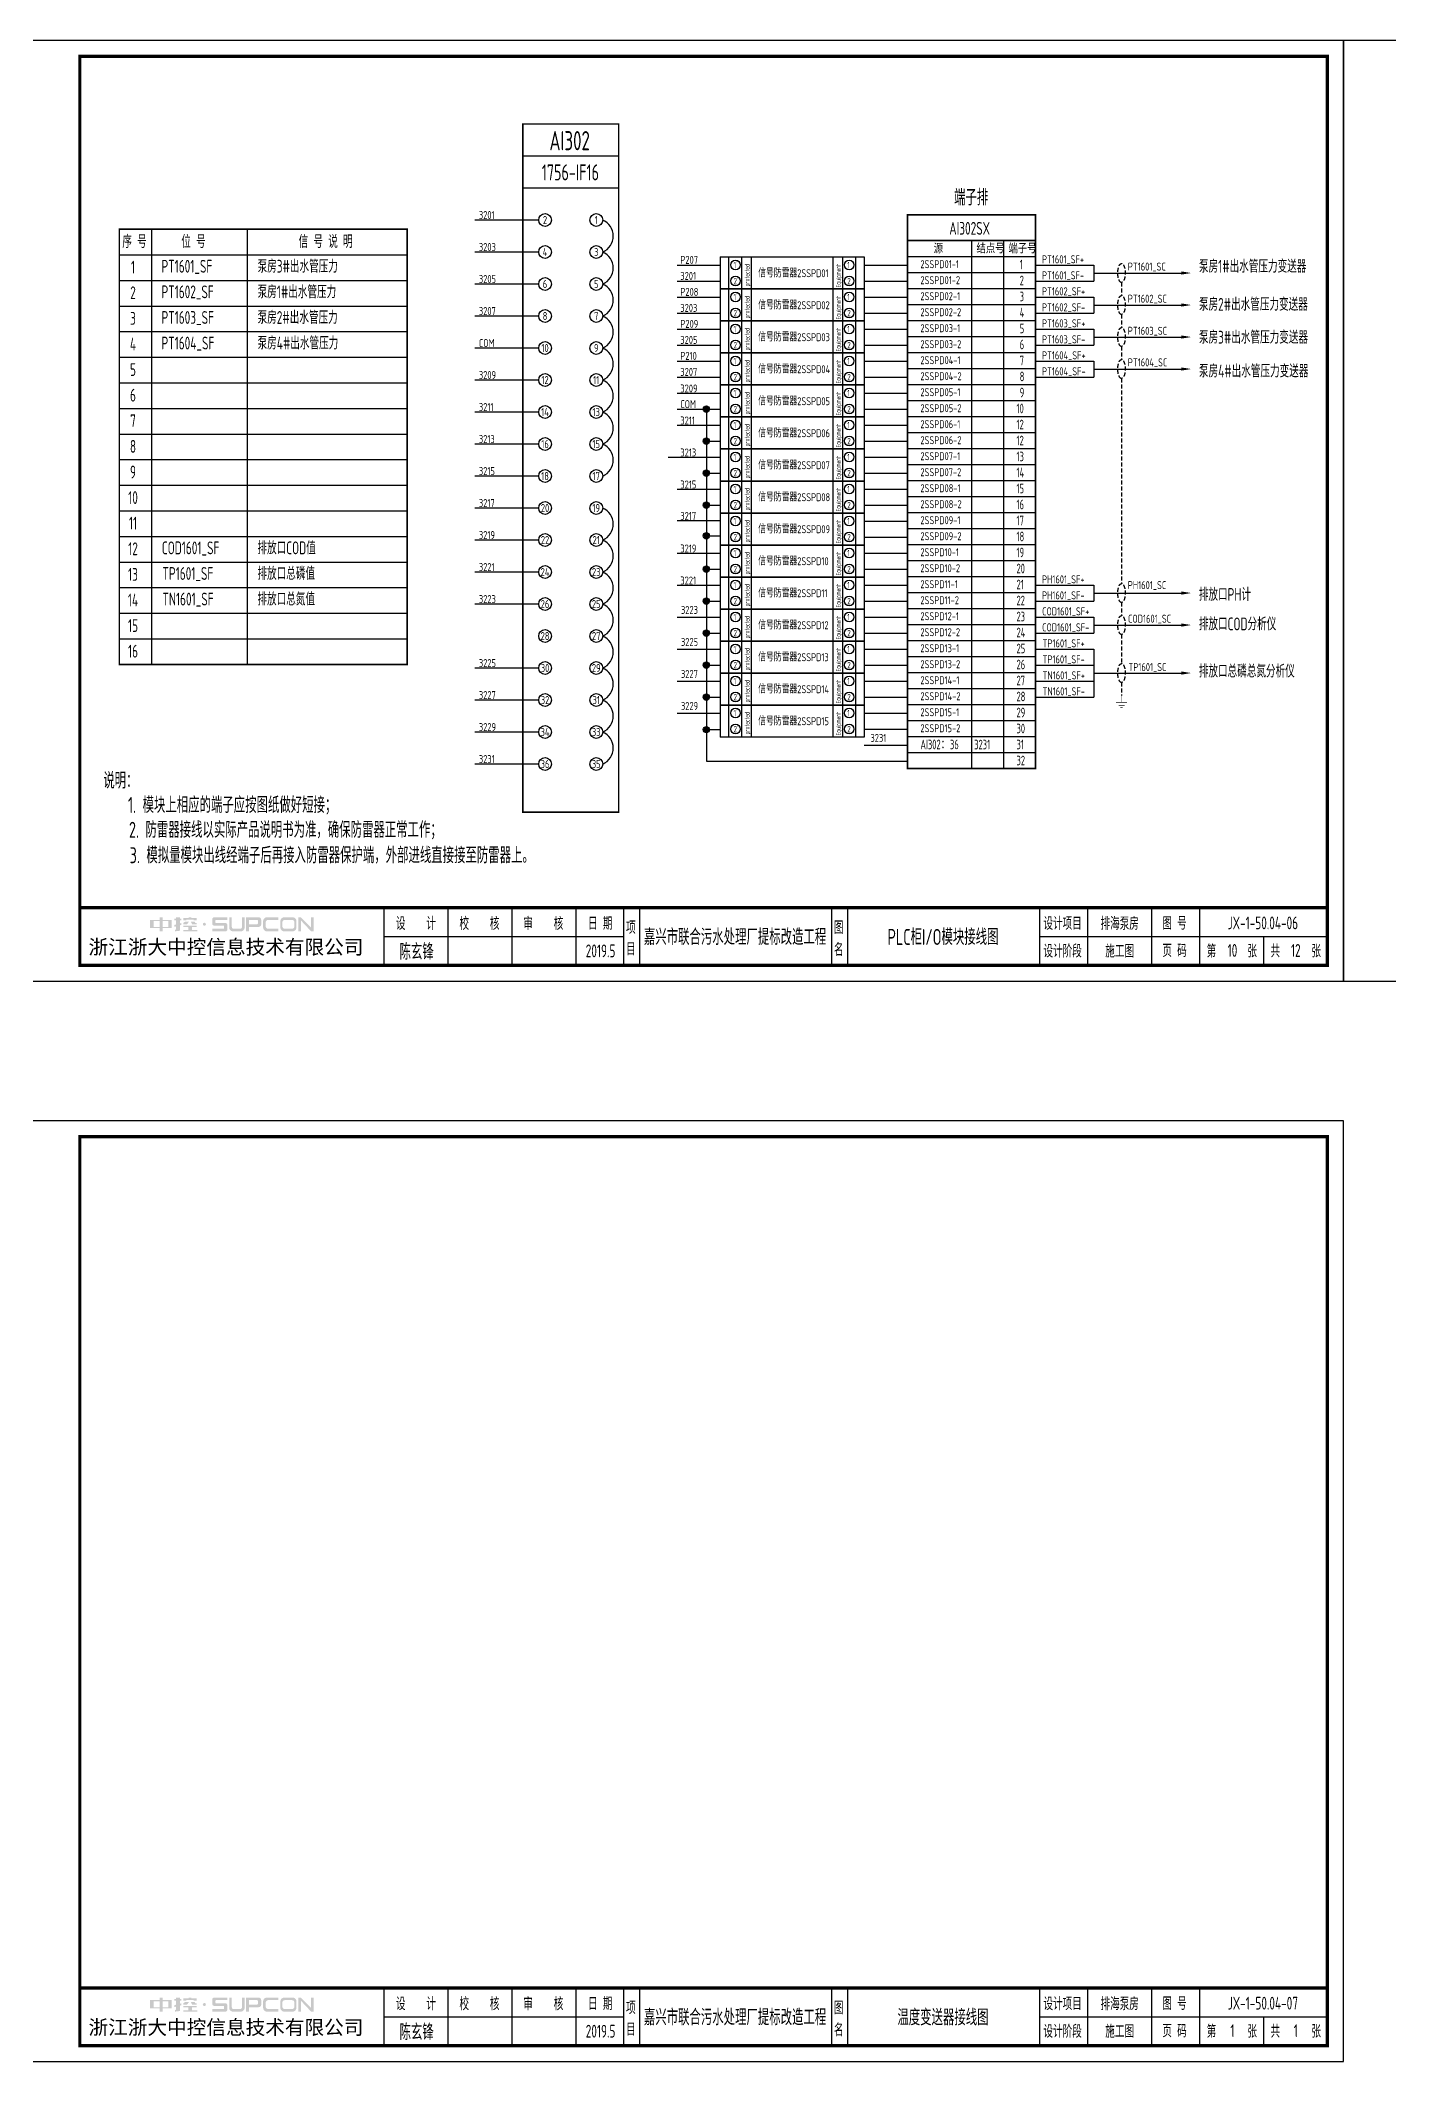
# Model space of a CAD drawing. Header units: millimetres. Extents: x 30557 to 235556, y -116603 to -73383.
# Drawn here: x 175510 to 179725, y -89821 to -83505 of the extents above; entities that cross this region are included whole.
import ezdxf
from ezdxf.enums import TextEntityAlignment as Align

# ---------------------------------------------------------------- set-up
doc = ezdxf.new("R2010")
doc.units = ezdxf.units.MM
doc.linetypes.add('DASHED2', pattern=[0.375, 0.25, -0.125])
doc.layers.add('1', color=3, linetype='Continuous')
doc.layers.add('符号层', color=3, linetype='Continuous')
doc.layers.add('_Drawing', color=7, linetype='Continuous', lineweight=25)
doc.styles.add('supcon', font='sceie.shx', dxfattribs={"width": 0.75, "height": 40, "bigfont": 'sceic.shx'})
doc.styles.add('Title', font='', dxfattribs={"height": 45})
doc.styles.get('Title').set_extended_font_data('SimHei')

# ---------------------------------------------------------------- blocks, each defined once
blk = doc.blocks.new('中控·SUPCON')
at = {"linetype": 'Continuous'}
h = blk.add_hatch(color=2, dxfattribs=at)
h.dxf.hatch_style = 1
h.paths.add_polyline_path([(34, 33), (20, 33), (20, 37), (15, 37), (15, 36), (15, 33), (0, 33), (0, 20), (13, 20), (15, 20), (15, 15), (20, 15), (20, 20), (22, 20), (34, 20)])
h.paths.add_polyline_path([(20, 30), (20, 31), (29, 31), (29, 22), (20, 22)], flags=16)
h.paths.add_polyline_path([(15, 30), (15, 22), (6, 22), (6, 31), (15, 31)], flags=16)
h.paths.add_polyline_path([(47, 32), (49, 32), (49, 35), (47, 35), (47, 37), (41, 37), (41, 35), (38, 35), (38, 32), (41, 32), (41, 25.8), (38, 25), (38, 22), (41, 22.8), (41, 18.3), (39, 17), (39, 15), (47, 16), (47, 24.5), (49, 25), (49, 28), (47, 27.5)])
h.paths.add_polyline_path([(61, 30), (55, 30), (52, 28), (52, 26), (58, 26)])
h.paths.add_polyline_path([(73, 28), (71, 28), (70, 30), (64, 30), (66, 26), (73, 26)])
h.paths.add_polyline_path([(73, 36), (64.6, 36), (64.6, 37), (60.4, 37), (60.4, 36), (52, 36), (52, 32), (56.8, 32), (56.8, 33.1), (68.2, 33.1), (68.2, 32), (73, 32)])
h.paths.add_polyline_path([(66, 22), (73, 22), (73, 24), (52, 24), (52, 22), (60, 22), (60, 17), (52, 17), (52, 15), (74, 15), (74, 17), (66, 17)])
h.paths.add_polyline_path([(82.7, 26.1, 1), (87.6, 26.1, 1)])
h.paths.add_polyline_path([(118, 28), (103.5, 28, -0.414214), (102.5, 29), (102.5, 32, -0.414214), (103.5, 33), (121, 33), (121, 37), (100.5, 37, 0.414214), (97.5, 34), (97.5, 27, 0.414214), (100.5, 24), (115, 24, -0.414214), (116, 23), (116, 20, -0.414214), (115, 19), (97.5, 19), (97.5, 15), (118, 15, 0.414214), (121, 18), (121, 25, 0.414214)])
h.paths.add_polyline_path([(128, 37), (124, 37), (124, 36), (124, 21, 0.414214), (130, 15), (142, 15, 0.414214), (148, 21), (148, 37), (144, 37), (144, 22, -0.414214), (141, 19), (131, 19, -0.414214), (128, 22)])
h.paths.add_polyline_path([(174, 26), (174, 33, 0.414214), (170, 37), (150, 37), (150, 36), (150, 15), (155, 15), (155, 22), (170, 22, 0.414214)])
h.paths.add_polyline_path([(167, 26), (155, 26), (155, 33), (167, 33, -0.414214), (169, 31), (169, 28, -0.414214)], flags=16)
h.paths.add_polyline_path([(201, 19), (185, 19, -0.414214), (181, 23), (181, 29, -0.414214), (185, 33), (201, 33), (201, 37), (183, 37, 0.414214), (177, 31), (177, 21, 0.414214), (183, 15), (201, 15)])
h.paths.add_polyline_path([(229, 21), (229, 31, 0.414214), (223, 37), (210, 37, 0.414214), (204, 31), (204, 21, 0.414214), (210, 15), (223, 15, 0.414214)])
h.paths.add_polyline_path([(207, 23), (207, 29, -0.414214), (211, 33), (222, 33, -0.414214), (226, 29), (226, 23, -0.414214), (222, 19), (211, 19, -0.414214)], flags=16)
h.paths.add_polyline_path([(236, 32.1), (252, 15), (256, 15), (256, 37), (252, 37), (252, 21), (236, 37), (232, 37), (232, 36), (232, 15), (236, 15)])
h = blk.add_hatch(color=2, dxfattribs=at)
h.dxf.hatch_style = 1
h.paths.add_polyline_path([(34, 33), (20, 33), (20, 37), (15, 37), (15, 36), (15, 33), (0, 33), (0, 20), (13, 20), (15, 20), (15, 15), (20, 15), (20, 20), (22, 20), (34, 20)])
h.paths.add_polyline_path([(20, 30), (20, 31), (29, 31), (29, 22), (20, 22)], flags=16)
h.paths.add_polyline_path([(15, 30), (15, 22), (6, 22), (6, 31), (15, 31)], flags=16)
h.paths.add_polyline_path([(47, 32), (49, 32), (49, 35), (47, 35), (47, 37), (41, 37), (41, 35), (38, 35), (38, 32), (41, 32), (41, 25.8), (38, 25), (38, 22), (41, 22.8), (41, 18.3), (39, 17), (39, 15), (47, 16), (47, 24.5), (49, 25), (49, 28), (47, 27.5)])
h.paths.add_polyline_path([(61, 30), (55, 30), (52, 28), (52, 26), (58, 26)])
h.paths.add_polyline_path([(73, 28), (71, 28), (70, 30), (64, 30), (66, 26), (73, 26)])
h.paths.add_polyline_path([(73, 36), (64.6, 36), (64.6, 37), (60.4, 37), (60.4, 36), (52, 36), (52, 32), (56.8, 32), (56.8, 33.1), (68.2, 33.1), (68.2, 32), (73, 32)])
h.paths.add_polyline_path([(66, 22), (73, 22), (73, 24), (52, 24), (52, 22), (60, 22), (60, 17), (52, 17), (52, 15), (74, 15), (74, 17), (66, 17)])
h.paths.add_polyline_path([(82.7, 26.1, 1), (87.6, 26.1, 1)])
h.paths.add_polyline_path([(118, 28), (103.5, 28, -0.414214), (102.5, 29), (102.5, 32, -0.414214), (103.5, 33), (121, 33), (121, 37), (100.5, 37, 0.414214), (97.5, 34), (97.5, 27, 0.414214), (100.5, 24), (115, 24, -0.414214), (116, 23), (116, 20, -0.414214), (115, 19), (97.5, 19), (97.5, 15), (118, 15, 0.414214), (121, 18), (121, 25, 0.414214)])
h.paths.add_polyline_path([(128, 37), (124, 37), (124, 36), (124, 21, 0.414214), (130, 15), (142, 15, 0.414214), (148, 21), (148, 37), (144, 37), (144, 22, -0.414214), (141, 19), (131, 19, -0.414214), (128, 22)])
h.paths.add_polyline_path([(174, 26), (174, 33, 0.414214), (170, 37), (150, 37), (150, 36), (150, 15), (155, 15), (155, 22), (170, 22, 0.414214)])
h.paths.add_polyline_path([(167, 26), (155, 26), (155, 33), (167, 33, -0.414214), (169, 31), (169, 28, -0.414214)], flags=16)
h.paths.add_polyline_path([(201, 19), (185, 19, -0.414214), (181, 23), (181, 29, -0.414214), (185, 33), (201, 33), (201, 37), (183, 37, 0.414214), (177, 31), (177, 21, 0.414214), (183, 15), (201, 15)])
h.paths.add_polyline_path([(229, 21), (229, 31, 0.414214), (223, 37), (210, 37, 0.414214), (204, 31), (204, 21, 0.414214), (210, 15), (223, 15, 0.414214)])
h.paths.add_polyline_path([(207, 23), (207, 29, -0.414214), (211, 33), (222, 33, -0.414214), (226, 29), (226, 23, -0.414214), (222, 19), (211, 19, -0.414214)], flags=16)
h.paths.add_polyline_path([(236, 32.1), (252, 15), (256, 15), (256, 37), (252, 37), (252, 21), (236, 37), (232, 37), (232, 36), (232, 15), (236, 15)])
h = blk.add_hatch(color=2, dxfattribs=at)
h.dxf.hatch_style = 1
h.paths.add_polyline_path([(34, 33), (20, 33), (20, 37), (15, 37), (15, 36), (15, 33), (0, 33), (0, 20), (13, 20), (15, 20), (15, 15), (20, 15), (20, 20), (22, 20), (34, 20)])
h.paths.add_polyline_path([(20, 30), (20, 31), (29, 31), (29, 22), (20, 22)], flags=16)
h.paths.add_polyline_path([(15, 30), (15, 22), (6, 22), (6, 31), (15, 31)], flags=16)
h.paths.add_polyline_path([(47, 32), (49, 32), (49, 35), (47, 35), (47, 37), (41, 37), (41, 35), (38, 35), (38, 32), (41, 32), (41, 25.8), (38, 25), (38, 22), (41, 22.8), (41, 18.3), (39, 17), (39, 15), (47, 16), (47, 24.5), (49, 25), (49, 28), (47, 27.5)])
h.paths.add_polyline_path([(61, 30), (55, 30), (52, 28), (52, 26), (58, 26)])
h.paths.add_polyline_path([(73, 28), (71, 28), (70, 30), (64, 30), (66, 26), (73, 26)])
h.paths.add_polyline_path([(73, 36), (64.6, 36), (64.6, 37), (60.4, 37), (60.4, 36), (52, 36), (52, 32), (56.8, 32), (56.8, 33.1), (68.2, 33.1), (68.2, 32), (73, 32)])
h.paths.add_polyline_path([(66, 22), (73, 22), (73, 24), (52, 24), (52, 22), (60, 22), (60, 17), (52, 17), (52, 15), (74, 15), (74, 17), (66, 17)])
h.paths.add_polyline_path([(82.7, 26.1, 1), (87.6, 26.1, 1)])
h.paths.add_polyline_path([(118, 28), (103.5, 28, -0.414214), (102.5, 29), (102.5, 32, -0.414214), (103.5, 33), (121, 33), (121, 37), (100.5, 37, 0.414214), (97.5, 34), (97.5, 27, 0.414214), (100.5, 24), (115, 24, -0.414214), (116, 23), (116, 20, -0.414214), (115, 19), (97.5, 19), (97.5, 15), (118, 15, 0.414214), (121, 18), (121, 25, 0.414214)])
h.paths.add_polyline_path([(128, 37), (124, 37), (124, 36), (124, 21, 0.414214), (130, 15), (142, 15, 0.414214), (148, 21), (148, 37), (144, 37), (144, 22, -0.414214), (141, 19), (131, 19, -0.414214), (128, 22)])
h.paths.add_polyline_path([(174, 26), (174, 33, 0.414214), (170, 37), (150, 37), (150, 36), (150, 15), (155, 15), (155, 22), (170, 22, 0.414214)])
h.paths.add_polyline_path([(167, 26), (155, 26), (155, 33), (167, 33, -0.414214), (169, 31), (169, 28, -0.414214)], flags=16)
h.paths.add_polyline_path([(201, 19), (185, 19, -0.414214), (181, 23), (181, 29, -0.414214), (185, 33), (201, 33), (201, 37), (183, 37, 0.414214), (177, 31), (177, 21, 0.414214), (183, 15), (201, 15)])
h.paths.add_polyline_path([(229, 21), (229, 31, 0.414214), (223, 37), (210, 37, 0.414214), (204, 31), (204, 21, 0.414214), (210, 15), (223, 15, 0.414214)])
h.paths.add_polyline_path([(207, 23), (207, 29, -0.414214), (211, 33), (222, 33, -0.414214), (226, 29), (226, 23, -0.414214), (222, 19), (211, 19, -0.414214)], flags=16)
h.paths.add_polyline_path([(236, 32.1), (252, 15), (256, 15), (256, 37), (252, 37), (252, 21), (236, 37), (232, 37), (232, 36), (232, 15), (236, 15)])
h = blk.add_hatch(color=2, dxfattribs=at)
h.dxf.hatch_style = 1
h.paths.add_polyline_path([(34, 33), (20, 33), (20, 37), (15, 37), (15, 36), (15, 33), (0, 33), (0, 20), (13, 20), (15, 20), (15, 15), (20, 15), (20, 20), (22, 20), (34, 20)])
h.paths.add_polyline_path([(20, 30), (20, 31), (29, 31), (29, 22), (20, 22)], flags=16)
h.paths.add_polyline_path([(15, 30), (15, 22), (6, 22), (6, 31), (15, 31)], flags=16)
h.paths.add_polyline_path([(47, 32), (49, 32), (49, 35), (47, 35), (47, 37), (41, 37), (41, 35), (38, 35), (38, 32), (41, 32), (41, 25.8), (38, 25), (38, 22), (41, 22.8), (41, 18.3), (39, 17), (39, 15), (47, 16), (47, 24.5), (49, 25), (49, 28), (47, 27.5)])
h.paths.add_polyline_path([(61, 30), (55, 30), (52, 28), (52, 26), (58, 26)])
h.paths.add_polyline_path([(73, 28), (71, 28), (70, 30), (64, 30), (66, 26), (73, 26)])
h.paths.add_polyline_path([(73, 36), (64.6, 36), (64.6, 37), (60.4, 37), (60.4, 36), (52, 36), (52, 32), (56.8, 32), (56.8, 33.1), (68.2, 33.1), (68.2, 32), (73, 32)])
h.paths.add_polyline_path([(66, 22), (73, 22), (73, 24), (52, 24), (52, 22), (60, 22), (60, 17), (52, 17), (52, 15), (74, 15), (74, 17), (66, 17)])
h.paths.add_polyline_path([(82.7, 26.1, 1), (87.6, 26.1, 1)])
h.paths.add_polyline_path([(118, 28), (103.5, 28, -0.414214), (102.5, 29), (102.5, 32, -0.414214), (103.5, 33), (121, 33), (121, 37), (100.5, 37, 0.414214), (97.5, 34), (97.5, 27, 0.414214), (100.5, 24), (115, 24, -0.414214), (116, 23), (116, 20, -0.414214), (115, 19), (97.5, 19), (97.5, 15), (118, 15, 0.414214), (121, 18), (121, 25, 0.414214)])
h.paths.add_polyline_path([(128, 37), (124, 37), (124, 36), (124, 21, 0.414214), (130, 15), (142, 15, 0.414214), (148, 21), (148, 37), (144, 37), (144, 22, -0.414214), (141, 19), (131, 19, -0.414214), (128, 22)])
h.paths.add_polyline_path([(174, 26), (174, 33, 0.414214), (170, 37), (150, 37), (150, 36), (150, 15), (155, 15), (155, 22), (170, 22, 0.414214)])
h.paths.add_polyline_path([(167, 26), (155, 26), (155, 33), (167, 33, -0.414214), (169, 31), (169, 28, -0.414214)], flags=16)
h.paths.add_polyline_path([(201, 19), (185, 19, -0.414214), (181, 23), (181, 29, -0.414214), (185, 33), (201, 33), (201, 37), (183, 37, 0.414214), (177, 31), (177, 21, 0.414214), (183, 15), (201, 15)])
h.paths.add_polyline_path([(229, 21), (229, 31, 0.414214), (223, 37), (210, 37, 0.414214), (204, 31), (204, 21, 0.414214), (210, 15), (223, 15, 0.414214)])
h.paths.add_polyline_path([(207, 23), (207, 29, -0.414214), (211, 33), (222, 33, -0.414214), (226, 29), (226, 23, -0.414214), (222, 19), (211, 19, -0.414214)], flags=16)
h.paths.add_polyline_path([(236, 32.1), (252, 15), (256, 15), (256, 37), (252, 37), (252, 21), (236, 37), (232, 37), (232, 36), (232, 15), (236, 15)])
h = blk.add_hatch(color=2, dxfattribs=at)
h.dxf.hatch_style = 1
h.paths.add_polyline_path([(34, 33), (20, 33), (20, 37), (15, 37), (15, 36), (15, 33), (0, 33), (0, 20), (13, 20), (15, 20), (15, 15), (20, 15), (20, 20), (22, 20), (34, 20)])
h.paths.add_polyline_path([(20, 30), (20, 31), (29, 31), (29, 22), (20, 22)], flags=16)
h.paths.add_polyline_path([(15, 30), (15, 22), (6, 22), (6, 31), (15, 31)], flags=16)
h.paths.add_polyline_path([(47, 32), (49, 32), (49, 35), (47, 35), (47, 37), (41, 37), (41, 35), (38, 35), (38, 32), (41, 32), (41, 25.8), (38, 25), (38, 22), (41, 22.8), (41, 18.3), (39, 17), (39, 15), (47, 16), (47, 24.5), (49, 25), (49, 28), (47, 27.5)])
h.paths.add_polyline_path([(61, 30), (55, 30), (52, 28), (52, 26), (58, 26)])
h.paths.add_polyline_path([(73, 28), (71, 28), (70, 30), (64, 30), (66, 26), (73, 26)])
h.paths.add_polyline_path([(73, 36), (64.6, 36), (64.6, 37), (60.4, 37), (60.4, 36), (52, 36), (52, 32), (56.8, 32), (56.8, 33.1), (68.2, 33.1), (68.2, 32), (73, 32)])
h.paths.add_polyline_path([(66, 22), (73, 22), (73, 24), (52, 24), (52, 22), (60, 22), (60, 17), (52, 17), (52, 15), (74, 15), (74, 17), (66, 17)])
h.paths.add_polyline_path([(82.7, 26.1, 1), (87.6, 26.1, 1)])
h.paths.add_polyline_path([(118, 28), (103.5, 28, -0.414214), (102.5, 29), (102.5, 32, -0.414214), (103.5, 33), (121, 33), (121, 37), (100.5, 37, 0.414214), (97.5, 34), (97.5, 27, 0.414214), (100.5, 24), (115, 24, -0.414214), (116, 23), (116, 20, -0.414214), (115, 19), (97.5, 19), (97.5, 15), (118, 15, 0.414214), (121, 18), (121, 25, 0.414214)])
h.paths.add_polyline_path([(128, 37), (124, 37), (124, 36), (124, 21, 0.414214), (130, 15), (142, 15, 0.414214), (148, 21), (148, 37), (144, 37), (144, 22, -0.414214), (141, 19), (131, 19, -0.414214), (128, 22)])
h.paths.add_polyline_path([(174, 26), (174, 33, 0.414214), (170, 37), (150, 37), (150, 36), (150, 15), (155, 15), (155, 22), (170, 22, 0.414214)])
h.paths.add_polyline_path([(167, 26), (155, 26), (155, 33), (167, 33, -0.414214), (169, 31), (169, 28, -0.414214)], flags=16)
h.paths.add_polyline_path([(201, 19), (185, 19, -0.414214), (181, 23), (181, 29, -0.414214), (185, 33), (201, 33), (201, 37), (183, 37, 0.414214), (177, 31), (177, 21, 0.414214), (183, 15), (201, 15)])
h.paths.add_polyline_path([(229, 21), (229, 31, 0.414214), (223, 37), (210, 37, 0.414214), (204, 31), (204, 21, 0.414214), (210, 15), (223, 15, 0.414214)])
h.paths.add_polyline_path([(207, 23), (207, 29, -0.414214), (211, 33), (222, 33, -0.414214), (226, 29), (226, 23, -0.414214), (222, 19), (211, 19, -0.414214)], flags=16)
h.paths.add_polyline_path([(236, 32.1), (252, 15), (256, 15), (256, 37), (252, 37), (252, 21), (236, 37), (232, 37), (232, 36), (232, 15), (236, 15)])
h = blk.add_hatch(color=2, dxfattribs=at)
h.dxf.hatch_style = 1
h.paths.add_polyline_path([(34, 33), (20, 33), (20, 37), (15, 37), (15, 36), (15, 33), (0, 33), (0, 20), (13, 20), (15, 20), (15, 15), (20, 15), (20, 20), (22, 20), (34, 20)])
h.paths.add_polyline_path([(20, 30), (20, 31), (29, 31), (29, 22), (20, 22)], flags=16)
h.paths.add_polyline_path([(15, 30), (15, 22), (6, 22), (6, 31), (15, 31)], flags=16)
h.paths.add_polyline_path([(47, 32), (49, 32), (49, 35), (47, 35), (47, 37), (41, 37), (41, 35), (38, 35), (38, 32), (41, 32), (41, 25.8), (38, 25), (38, 22), (41, 22.8), (41, 18.3), (39, 17), (39, 15), (47, 16), (47, 24.5), (49, 25), (49, 28), (47, 27.5)])
h.paths.add_polyline_path([(61, 30), (55, 30), (52, 28), (52, 26), (58, 26)])
h.paths.add_polyline_path([(73, 28), (71, 28), (70, 30), (64, 30), (66, 26), (73, 26)])
h.paths.add_polyline_path([(73, 36), (64.6, 36), (64.6, 37), (60.4, 37), (60.4, 36), (52, 36), (52, 32), (56.8, 32), (56.8, 33.1), (68.2, 33.1), (68.2, 32), (73, 32)])
h.paths.add_polyline_path([(66, 22), (73, 22), (73, 24), (52, 24), (52, 22), (60, 22), (60, 17), (52, 17), (52, 15), (74, 15), (74, 17), (66, 17)])
h.paths.add_polyline_path([(82.7, 26.1, 1), (87.6, 26.1, 1)])
h.paths.add_polyline_path([(118, 28), (103.5, 28, -0.414214), (102.5, 29), (102.5, 32, -0.414214), (103.5, 33), (121, 33), (121, 37), (100.5, 37, 0.414214), (97.5, 34), (97.5, 27, 0.414214), (100.5, 24), (115, 24, -0.414214), (116, 23), (116, 20, -0.414214), (115, 19), (97.5, 19), (97.5, 15), (118, 15, 0.414214), (121, 18), (121, 25, 0.414214)])
h.paths.add_polyline_path([(128, 37), (124, 37), (124, 36), (124, 21, 0.414214), (130, 15), (142, 15, 0.414214), (148, 21), (148, 37), (144, 37), (144, 22, -0.414214), (141, 19), (131, 19, -0.414214), (128, 22)])
h.paths.add_polyline_path([(174, 26), (174, 33, 0.414214), (170, 37), (150, 37), (150, 36), (150, 15), (155, 15), (155, 22), (170, 22, 0.414214)])
h.paths.add_polyline_path([(167, 26), (155, 26), (155, 33), (167, 33, -0.414214), (169, 31), (169, 28, -0.414214)], flags=16)
h.paths.add_polyline_path([(201, 19), (185, 19, -0.414214), (181, 23), (181, 29, -0.414214), (185, 33), (201, 33), (201, 37), (183, 37, 0.414214), (177, 31), (177, 21, 0.414214), (183, 15), (201, 15)])
h.paths.add_polyline_path([(229, 21), (229, 31, 0.414214), (223, 37), (210, 37, 0.414214), (204, 31), (204, 21, 0.414214), (210, 15), (223, 15, 0.414214)])
h.paths.add_polyline_path([(207, 23), (207, 29, -0.414214), (211, 33), (222, 33, -0.414214), (226, 29), (226, 23, -0.414214), (222, 19), (211, 19, -0.414214)], flags=16)
h.paths.add_polyline_path([(236, 32.1), (252, 15), (256, 15), (256, 37), (252, 37), (252, 21), (236, 37), (232, 37), (232, 36), (232, 15), (236, 15)])
blk = doc.blocks.new('supcon图框')
at = {"linetype": 'Continuous'}
for p, q in [((6145.7, 4361.7), (1987.7, 4361.7)), ((1987.7, 4361.7), (1987.7, 1421.7)), ((6145.7, 1421.7), (6145.7, 4361.7)), ((1987.7, 1421.7), (6145.7, 1421.7))]:
    blk.add_line(p, q, dxfattribs=at)
for p, q in [((3145.7, 1651.7), (3145.7, 1471.7)), ((3345.7, 1651.7), (3345.7, 1471.7)), ((3545.7, 1651.7), (3545.7, 1471.7)), ((3745.7, 1651.7), (3745.7, 1471.7)), ((3895.7, 1651.7), (3895.7, 1471.7)), ((3945.7, 1651.7), (3945.7, 1471.7)), ((4545.7, 1651.7), (4545.7, 1471.7)), ((4595.7, 1651.7), (4595.7, 1471.7)), ((5195.7, 1651.7), (5195.7, 1471.7)), ((5345.7, 1651.7), (5345.7, 1471.7)), ((5545.7, 1651.7), (5545.7, 1471.7)), ((5695.7, 1651.7), (5695.7, 1471.7)), ((3145.7, 1561.7), (3895.7, 1561.7)), ((5195.7, 1561.7), (6095.7, 1561.7)), ((5895.7, 1561.7), (5895.7, 1471.7))]:
    blk.add_line(p, q)
at = {"linetype": 'Continuous', "const_width": 10}
blk.add_lwpolyline([(2195.7, 4311.7), (6095.7, 4311.7), (6095.7, 1471.7), (2195.7, 1471.7)], close=True, dxfattribs=at)
blk.add_lwpolyline([(2195.7, 1651.7), (6095.7, 1651.7)], dxfattribs=at)
at = {"linetype": 'Continuous', "xscale": 2, "yscale": 2, "zscale": 2}
blk.add_blockref('中控·SUPCON', (2414.6, 1547.7), dxfattribs=at)
at = {"style": 'supcon', "width": 0.75}
for s, p in [('设    计', (3246.2, 1604.2)), ('校    核', (3444.8, 1604.2)), ('审    核', (3644.5, 1604.2)), ('日 期', (3822.5, 1604.2)), ('项', (3918.2, 1590.7)), ('图', (4568.2, 1590.7)), ('设计项目', (5268, 1604.2)), ('图 号', (5618, 1604.2)), ('目', (3918.2, 1522.9)), ('名', (4568.2, 1522.9)), ('设计阶段', (5268, 1518.1)), ('施工图', (5446.5, 1518.1)), ('页 码', (5618, 1518.1)), ('第      张', (5797, 1518.1)), ('共      张', (5997, 1518.1))]:
    blk.add_text(s, height=40, dxfattribs=at).set_placement(p, align=Align.MIDDLE)
at = {"style": 'Title'}
blk.add_text('浙江浙大中控信息技术有限公司', height=45, dxfattribs=at).set_placement((2222.8, 1506.2))
blk = doc.blocks.new('1756-IF16')
at = {"linetype": 'Continuous'}
for p, q in [((13051, 13529.7), (12851, 13529.7)), ((13051, 13429.7), (12851, 13429.7)), ((13051, 13329.7), (12851, 13329.7)), ((13051, 13229.7), (12851, 13229.7)), ((13051, 13129.7), (12851, 13129.7)), ((13051, 13029.7), (12851, 13029.7)), ((13051, 12929.7), (12851, 12929.7)), ((13051, 12829.7), (12851, 12829.7)), ((13051, 12729.7), (12851, 12729.7)), ((13051, 12629.7), (12851, 12629.7)), ((13051, 12529.7), (12851, 12529.7)), ((13051, 12429.7), (12851, 12429.7)), ((13051, 12329.7), (12851, 12329.7)), ((13051, 12129.7), (12851, 12129.7)), ((13051, 12029.7), (12851, 12029.7)), ((13051, 11929.7), (12851, 11929.7)), ((13051, 11829.7), (12851, 11829.7))]:
    blk.add_line(p, q, dxfattribs=at)
at = {"linetype": 'Continuous', "const_width": 5}
blk.add_lwpolyline([(13001, 13829.7), (13301, 13829.7), (13301, 11679.7), (13001, 11679.7)], close=True, dxfattribs=at)
for points in [[(13001, 13729.7), (13301, 13729.7)], [(13001, 13629.7), (13301, 13629.7)]]:
    blk.add_lwpolyline(points, dxfattribs=at)
at = {"lineweight": -3}
for centre in [(13071, 13529.7), (13231, 13529.7), (13071, 13429.7), (13231, 13429.7), (13071, 13329.7), (13231, 13329.7), (13071, 13229.7), (13231, 13229.7), (13071, 13129.7), (13231, 13129.7), (13071, 13029.7), (13231, 13029.7), (13071, 12929.7), (13231, 12929.7), (13071, 12829.7), (13231, 12829.7), (13071, 12729.7), (13231, 12729.7), (13071, 12629.7), (13231, 12629.7), (13071, 12529.7), (13231, 12529.7), (13071, 12429.7), (13231, 12429.7), (13071, 12329.7), (13231, 12329.7), (13071, 12229.7), (13231, 12229.7), (13071, 12129.7), (13231, 12129.7), (13071, 12029.7), (13231, 12029.7), (13071, 11929.7), (13231, 11929.7), (13071, 11829.7), (13231, 11829.7)]:
    blk.add_circle(centre, 20, dxfattribs=at)
at = {"color": 2, "linetype": 'Continuous'}
for centre in [(13229.6, 13479.7), (13229.6, 13379.7), (13229.6, 13279.7), (13229.6, 13179.7), (13229.6, 13079.7), (13229.6, 12979.7), (13229.6, 12879.7), (13229.6, 12779.7), (13229.6, 12579.7), (13229.6, 12479.7), (13229.6, 12379.7), (13229.6, 12279.7), (13229.6, 12179.7), (13229.6, 12079.7), (13229.6, 11979.7), (13229.6, 11879.7)]:
    blk.add_arc(centre, 54.4, 293.2371, 66.7629, dxfattribs=at)
at = {"color": 7, "style": 'supcon', "width": 0.75}
blk.add_text('1756-IF16', height=50, dxfattribs=at).set_placement((13150.1, 13678.7), align=Align.MIDDLE)
at = {"style": 'supcon', "width": 0.75}
for s, p in [('2', (13070.8, 13529.7)), ('1', (13230.8, 13529.7)), ('4', (13070.8, 13429.7)), ('3', (13230.8, 13429.7)), ('6', (13070.8, 13329.7)), ('5', (13230.8, 13329.7)), ('8', (13070.8, 13229.7)), ('7', (13230.8, 13229.7)), ('10', (13070.8, 13129.7)), ('9', (13230.8, 13129.7)), ('12', (13070.8, 13029.7)), ('11', (13230.8, 13029.7)), ('14', (13070.8, 12929.7)), ('13', (13230.8, 12929.7)), ('16', (13070.8, 12829.7)), ('15', (13230.8, 12829.7)), ('18', (13070.8, 12729.7)), ('17', (13230.8, 12729.7)), ('20', (13070.8, 12629.7)), ('19', (13230.8, 12629.7)), ('22', (13070.8, 12529.7)), ('21', (13230.8, 12529.7)), ('24', (13070.8, 12429.7)), ('23', (13230.8, 12429.7)), ('26', (13070.8, 12329.7)), ('25', (13230.8, 12329.7)), ('28', (13070.8, 12229.7)), ('27', (13230.8, 12229.7)), ('30', (13070.8, 12129.7)), ('29', (13230.8, 12129.7)), ('32', (13070.8, 12029.7)), ('31', (13230.8, 12029.7)), ('34', (13070.8, 11929.7)), ('33', (13230.8, 11929.7)), ('36', (13070.8, 11829.7)), ('35', (13230.8, 11829.7))]:
    blk.add_text(s, height=25, dxfattribs=at).set_placement(p, align=Align.MIDDLE)
blk = doc.blocks.new('AI端子接线表')
at = {"lineweight": -3}
for p, q in [((20305.1, 13539.7), (20305.1, 11889.7)), ((20405.1, 13539.7), (20405.1, 11889.7)), ((20105.1, 13489.7), (20505.1, 13489.7)), ((20105.1, 13439.7), (20505.1, 13439.7)), ((20105.1, 13389.7), (20505.1, 13389.7)), ((20105.1, 13339.7), (20505.1, 13339.7)), ((20105.1, 13289.7), (20505.1, 13289.7)), ((20105.1, 13239.7), (20505.1, 13239.7)), ((20105.1, 13189.7), (20505.1, 13189.7)), ((20105.1, 13139.7), (20505.1, 13139.7)), ((20105.1, 13089.7), (20505.1, 13089.7)), ((20105.1, 13039.7), (20505.1, 13039.7)), ((20105.1, 12989.7), (20505.1, 12989.7)), ((20105.1, 12939.7), (20505.1, 12939.7)), ((20105.1, 12889.7), (20505.1, 12889.7)), ((20105.1, 12839.7), (20505.1, 12839.7)), ((20105.1, 12789.7), (20505.1, 12789.7)), ((20105.1, 12739.7), (20505.1, 12739.7)), ((20105.1, 12689.7), (20505.1, 12689.7)), ((20105.1, 12639.7), (20505.1, 12639.7)), ((20105.1, 12589.7), (20505.1, 12589.7)), ((20105.1, 12539.7), (20505.1, 12539.7)), ((20105.1, 12489.7), (20505.1, 12489.7)), ((20105.1, 12439.7), (20505.1, 12439.7)), ((20105.1, 12389.7), (20505.1, 12389.7)), ((20105.1, 12339.7), (20505.1, 12339.7)), ((20105.1, 12289.7), (20505.1, 12289.7)), ((20105.1, 12239.7), (20505.1, 12239.7)), ((20105.1, 12189.7), (20505.1, 12189.7)), ((20105.1, 12139.7), (20505.1, 12139.7)), ((20105.1, 12089.7), (20505.1, 12089.7)), ((20105.1, 12039.7), (20505.1, 12039.7)), ((20105.1, 11989.7), (20505.1, 11989.7)), ((20105.1, 11939.7), (20505.1, 11939.7))]:
    blk.add_line(p, q, dxfattribs=at)
at = {"lineweight": -3, "const_width": 5}
blk.add_lwpolyline([(20105.1, 13619.7), (20105.1, 11889.7), (20505.1, 11889.7), (20505.1, 13619.7)], close=True, dxfattribs=at)
blk.add_lwpolyline([(20105.1, 13539.7), (20505.1, 13539.7)], dxfattribs=at)
at = {"color": 7, "style": 'supcon', "width": 0.75}
for s, p in [('源', (20186.9, 13499.5)), ('结点号', (20320.7, 13499.5)), ('端子号', (20420.8, 13499.5)), ('1', (20455.9, 13449.5)), ('2', (20455.9, 13399.5)), ('3', (20455.9, 13349.5)), ('4', (20455.9, 13299.5)), ('5', (20455.9, 13249.5)), ('6', (20455.9, 13199.5)), ('7', (20455.9, 13149.5)), ('9', (20455.9, 13049.5)), ('8', (20455.9, 13099.5)), ('10', (20445.9, 12999.5)), ('12', (20445.9, 12949.5)), ('12', (20445.9, 12899.5)), ('13', (20445.9, 12849.5)), ('14', (20445.9, 12799.5)), ('15', (20445.9, 12749.5)), ('16', (20445.9, 12699.5)), ('17', (20445.9, 12649.5)), ('18', (20445.9, 12599.5)), ('19', (20445.9, 12549.5)), ('20', (20445.9, 12499.5)), ('21', (20445.9, 12449.5)), ('22', (20445.9, 12399.5)), ('23', (20445.9, 12349.5)), ('24', (20445.9, 12299.5)), ('25', (20445.9, 12249.5)), ('26', (20445.9, 12199.5)), ('27', (20445.9, 12149.5)), ('28', (20445.9, 12099.5)), ('29', (20445.9, 12049.5)), ('30', (20445.9, 11999.5)), ('31', (20445.9, 11949.5)), ('32', (20445.9, 11899.5))]:
    blk.add_text(s, height=30, dxfattribs=at).set_placement(p)
blk = doc.blocks.new('信号防雷接线')
at = {"linetype": 'Continuous'}
for p, q in [((19158.5, -5001.2), (19608.5, -5001.2)), ((19158.5, -5001.2), (19158.5, -5101.2)), ((19184.9, -5101.2), (19184.9, -5001.2)), ((19225.7, -5101.2), (19225.7, -5001.2)), ((19256.2, -5101.2), (19256.2, -5001.2)), ((19510.9, -5101.2), (19510.9, -5001.2)), ((19541.4, -5101.2), (19541.4, -5001.2)), ((19582.2, -5101.2), (19582.2, -5001.2)), ((19608.5, -5001.2), (19608.5, -5101.2)), ((19608.5, -5101.2), (19158.5, -5101.2))]:
    blk.add_line(p, q, dxfattribs=at)
for centre in [(19205.9, -5026.2), (19561.2, -5026.2), (19205.9, -5076.2), (19561.2, -5076.2)]:
    blk.add_circle(centre, 15, dxfattribs=at)
at = {"layer": '1', "color": 7, "style": 'supcon', "width": 0.75}
for s, p in [("1'", (19200.1, -5036.4)), ('1', (19555.4, -5036.4)), ("2'", (19200.1, -5086.4)), ('2', (19555.4, -5086.4))]:
    blk.add_text(s, height=20, dxfattribs=at).set_placement(p)
for s, p in [('protected', (19249.8, -5093.5)), ('Equipment', (19535, -5096.4))]:
    blk.add_text(s, height=15, rotation=90, dxfattribs=at).set_placement(p)

msp = doc.modelspace()

# ---------------------------------------------------------------- hatches: boundary and pattern name
at = {"linetype": 'Continuous'}
for points in [[(177601.8, -84657.1, 1), (177581.8, -84657.1, 1)], [(177601.8, -84757.1, 1), (177581.8, -84757.1, 1)], [(177601.8, -84857.1, 1), (177581.8, -84857.1, 1)], [(177601.8, -84957.1, 1), (177581.8, -84957.1, 1)], [(177601.8, -85052.9, 1), (177581.8, -85052.9, 1)], [(177601.8, -85157.1, 1), (177581.8, -85157.1, 1)], [(177601.8, -85257.1, 1), (177581.8, -85257.1, 1)], [(177601.8, -85357.1, 1), (177581.8, -85357.1, 1)], [(177601.8, -85457.1, 1), (177581.8, -85457.1, 1)], [(177601.8, -85557.1, 1), (177581.8, -85557.1, 1)], [(177601.8, -85658.9, 1), (177581.8, -85658.9, 1)]]:
    msp.add_hatch(color=256, dxfattribs=at).paths.add_polyline_path(points)

# ---------------------------------------------------------------- linework, layer by layer
at = {"lineweight": -3}
for p, q in [((175856.7, -84095.2), (175856.7, -84895.2)), ((176156.7, -84095.2), (176156.7, -84895.2)), ((175756.7, -84175.2), (176656.7, -84175.2)), ((175756.7, -84255.2), (176656.7, -84255.2)), ((175756.7, -84335.2), (176656.7, -84335.2)), ((175756.7, -84415.2), (176656.7, -84415.2)), ((175756.7, -84495.2), (176656.7, -84495.2)), ((175756.7, -84575.2), (176656.7, -84575.2)), ((175756.7, -84655.2), (176656.7, -84655.2)), ((175756.7, -84735.2), (176656.7, -84735.2)), ((175756.7, -84815.2), (176656.7, -84815.2)), ((175756.7, -84895.2), (176656.7, -84895.2)), ((175856.7, -84895.2), (175856.7, -85455.2)), ((176156.7, -84895.2), (176156.7, -85455.2)), ((175756.7, -84975.2), (176656.7, -84975.2)), ((175756.7, -85055.2), (176656.7, -85055.2)), ((175756.7, -85135.2), (176656.7, -85135.2)), ((175756.7, -85215.2), (176656.7, -85215.2)), ((175756.7, -85295.2), (176656.7, -85295.2)), ((175756.7, -85375.2), (176656.7, -85375.2)), ((175756.7, -85455.2), (176656.7, -85455.2))]:
    msp.add_line(p, q, dxfattribs=at)
for p, q in [((178620.7, -84207), (178803.2, -84207)), ((178803.2, -84207), (178803.2, -84257)), ((178803.2, -84232), (179076.7, -84232)), ((178620.7, -84257), (178803.2, -84257)), ((178620.7, -84307), (178803.2, -84307)), ((178803.2, -84307), (178803.2, -84357)), ((178620.7, -84357), (178803.2, -84357)), ((178803.2, -84332), (179076.7, -84332)), ((178620.7, -84407), (178803.2, -84407)), ((178803.2, -84407), (178803.2, -84457)), ((178803.2, -84432), (179076.7, -84432)), ((178620.7, -84457), (178803.2, -84457)), ((178620.7, -84507), (178803.2, -84507)), ((178620.7, -84557), (178803.2, -84557)), ((178803.2, -84507), (178803.2, -84557)), ((178803.2, -84532), (179076.7, -84532)), ((178620.7, -85207), (178803.2, -85207)), ((178620.7, -85257), (178803.2, -85257)), ((178803.2, -85207), (178803.2, -85257)), ((178803.2, -85232), (179076.7, -85232)), ((178620.7, -85307), (178803.2, -85307)), ((178803.2, -85307), (178803.2, -85357)), ((178620.7, -85357), (178803.2, -85357)), ((178803.2, -85332), (179076.7, -85332)), ((178620.7, -85407), (178803.2, -85407)), ((178803.2, -85407), (178803.2, -85557)), ((178620.7, -85457), (178803.2, -85457)), ((178620.7, -85507), (178803.2, -85507)), ((178803.2, -85482), (179076.7, -85482)), ((178803.2, -85507), (178803.2, -85557)), ((178620.7, -85557), (178803.2, -85557))]:
    msp.add_line(p, q)
at = {"color": 0, "linetype": 'DASHED2', "ltscale": 50}
for p, q in [((178889.8, -84261.3), (178889.8, -84302.6)), ((178889.8, -84361.3), (178889.8, -84402.6)), ((178889.8, -84461.3), (178889.8, -84502.6)), ((178889.8, -84561.3), (178889.8, -85202.6)), ((178889.8, -85261.3), (178889.8, -85302.6)), ((178889.8, -85361.3), (178889.8, -85452.6)), ((178889.8, -85511.3), (178889.8, -85552.6))]:
    msp.add_line(p, q, dxfattribs=at)
at = {"linetype": 'Continuous'}
msp.add_line((177591.8, -84657.1), (177591.8, -85757.1), dxfattribs=at)
at = {"lineweight": -3, "const_width": 5}
msp.add_lwpolyline([(175756.7, -84095.2), (175756.7, -85455.2), (176656.7, -85455.2), (176656.7, -84095.2)], close=True, dxfattribs=at)
for points in [[(179107.5, -84232, 0, 10, 0), (179076.7, -84232, 10, 10, 0)], [(179107.5, -84332, 0, 10, 0), (179076.7, -84332, 10, 10, 0)], [(179107.5, -84432, 0, 10, 0), (179076.7, -84432, 10, 10, 0)], [(179107.5, -84532, 0, 10, 0), (179076.7, -84532, 10, 10, 0)], [(179107.5, -85232, 0, 10, 0), (179076.7, -85232, 10, 10, 0)], [(179107.5, -85332, 0, 10, 0), (179076.7, -85332, 10, 10, 0)], [(179107.5, -85482, 0, 10, 0), (179076.7, -85482, 10, 10, 0)]]:
    msp.add_lwpolyline(points, format="xyseb")
at = {"linetype": 'Continuous'}
for centre in [(177591.8, -84657.1), (177591.8, -84757.1), (177591.8, -84857.1), (177591.8, -84957.1), (177591.8, -85052.9), (177591.8, -85157.1), (177591.8, -85257.1), (177591.8, -85357.1), (177591.8, -85457.1), (177591.8, -85557.1), (177591.8, -85658.9)]:
    msp.add_circle(centre, 10, dxfattribs=at)
at = {"color": 0, "linetype": 'DASHED2', "ltscale": 50}
for centre in [(178889.8, -84232), (178889.8, -84332), (178889.8, -84432), (178889.8, -84532), (178889.8, -85232), (178889.8, -85332), (178889.8, -85482)]:
    msp.add_ellipse(centre, major_axis=(0, -29.4), ratio=0.394838, dxfattribs=at)
at = {"layer": '1', "color": 0, "const_width": 1.62}
for points in [[(178872.7, -85573.7), (178906.8, -85573.7)], [(178889.8, -85552.6), (178889.8, -85573.7)], [(178880.8, -85583.1), (178899.2, -85583.1)], [(178886.5, -85590.2), (178893.6, -85590.2)]]:
    msp.add_lwpolyline(points, dxfattribs=at)
at = {"layer": '_Drawing', "linetype": 'Continuous'}
for p, q in [((177500.3, -84207.1), (177635.5, -84207.1)), ((178085.5, -84207), (178220.7, -84207)), ((177500.3, -84257.1), (177635.5, -84257.1)), ((177500.3, -84307.1), (177635.5, -84307.1)), ((178085.5, -84257), (178220.7, -84257)), ((178085.5, -84307), (178220.7, -84307)), ((177500.3, -84357.1), (177635.5, -84357.1)), ((178085.5, -84357), (178220.7, -84357)), ((177500.3, -84407.1), (177635.5, -84407.1)), ((178085.5, -84407), (178220.7, -84407)), ((177500.3, -84457.1), (177635.5, -84457.1)), ((178085.5, -84457), (178220.7, -84457)), ((177500.3, -84507.1), (177635.5, -84507.1)), ((177500.3, -84557.1), (177635.5, -84557.1)), ((178085.5, -84507), (178220.7, -84507)), ((178085.5, -84557), (178220.7, -84557)), ((177500.3, -84607.1), (177635.5, -84607.1)), ((178085.5, -84607), (178220.7, -84607)), ((177500.7, -84657.1), (177635.5, -84657.1)), ((178085.5, -84657), (178220.7, -84657)), ((177500.3, -84707.1), (177635.5, -84707.1)), ((177591.8, -84757.1), (177635.5, -84757.1)), ((178085.5, -84707), (178220.7, -84707)), ((178085.5, -84757), (178220.7, -84757)), ((177472.7, -84807.1), (177635.5, -84807.1)), ((178085.5, -84807), (178220.7, -84807)), ((177591.8, -84857.1), (177635.5, -84857.1)), ((178085.5, -84857), (178220.7, -84857)), ((177500.3, -84907.1), (177635.5, -84907.1)), ((178085.5, -84907), (178220.7, -84907)), ((177500.3, -85005.5), (177635.5, -85005.5)), ((177500.3, -85005.5), (177635.5, -85005.5)), ((177591.8, -84957.1), (177635.5, -84957.1)), ((178085.5, -84957), (178220.7, -84957)), ((178085.5, -85007), (178220.7, -85007)), ((177591.8, -85052.9), (177635.5, -85052.9)), ((178085.5, -85057), (178220.7, -85057)), ((177500.3, -85107.1), (177635.5, -85107.1)), ((178085.5, -85107), (178220.7, -85107)), ((177591.8, -85157.1), (177635.5, -85157.1)), ((178085.5, -85157), (178220.7, -85157)), ((177500.3, -85207.1), (177635.5, -85207.1)), ((177591.8, -85257.1), (177635.5, -85257.1)), ((178085.5, -85207), (178220.7, -85207)), ((178085.5, -85257), (178220.7, -85257)), ((177500.3, -85307.1), (177635.5, -85307.1)), ((178085.5, -85307), (178220.7, -85307)), ((177591.8, -85357.1), (177635.5, -85357.1)), ((178085.5, -85357), (178220.7, -85357)), ((177500.3, -85407.1), (177635.5, -85407.1)), ((178085.5, -85407), (178220.7, -85407)), ((177500.3, -85507.1), (177635.5, -85507.1)), ((177591.8, -85457.1), (177635.5, -85457.1)), ((178085.5, -85457), (178220.7, -85457)), ((178085.5, -85507), (178220.7, -85507)), ((177591.8, -85557.1), (177635.5, -85557.1)), ((178085.5, -85557), (178220.7, -85557)), ((177500.3, -85607.1), (177635.5, -85607.1)), ((178085.5, -85607), (178220.7, -85607)), ((177591.8, -85658.9), (177635.5, -85658.9)), ((178085.5, -85657), (178220.7, -85657)), ((177591.8, -85757.1), (178220.7, -85757.1)), ((178085.5, -85707), (178220.7, -85707))]:
    msp.add_line(p, q, dxfattribs=at)

# ---------------------------------------------------------------- block references
for p in [(173437.6, -87866.9), (177595.6, -87866.9), (173437.6, -91242.6)]:
    msp.add_blockref('supcon图框', p)
at = {"color": 1}
for name, p in [('1756-IF16', (164016.7, -97596.1)), ('AI端子接线表', (158115.6, -97669.8))]:
    msp.add_blockref(name, p, dxfattribs=at)
at = {"layer": '_Drawing', "linetype": 'Continuous'}
for p in [(158477, -79180.7), (158477, -79280.7), (158477, -79380.7), (158477, -79480.7), (158477, -79580.7), (158477, -79680.7), (158477, -79780.7), (158477, -79880.7), (158477, -79980.7), (158477, -80080.7), (158477, -80180.7), (158477, -80280.7), (158477, -80380.7), (158477, -80480.7), (158477, -80580.7)]:
    msp.add_blockref('信号防雷接线', p, dxfattribs=at)

# ---------------------------------------------------------------- texts
at = {"color": 3, "style": 'supcon', "width": 0.75}
for s, height, p in [('AI302', 60, (177164.5, -83818.4)), ('说明：', 50, (175760, -85815.6)), ('1. 模块上相应的端子应按图纸做好短接；', 50, (176109.3, -85893.8)), ('2. 防雷器接线以实际产品说明书为准，确保防雷器正常工作；', 50, (176275.7, -85971.5)), ('3. 模拟量模块出线经端子后再接入防雷器保护端，外部进线直接接至防雷器上。', 50, (176420.7, -86049.4)), ('排海泵房', 40, (178884, -86262.7)), ('陈玄锋', 50, (176686.1, -86350.2)), ('2019.5', 40, (177261.1, -86350.2)), ('10', 40, (179236.6, -86348.8)), ('12', 40, (179434.6, -86348.8)), ('排海泵房', 40, (178884, -89638.4)), ('陈玄锋', 50, (176686.1, -89726)), ('2019.5', 40, (177261.1, -89726)), ('1', 40, (179236.6, -89724.6)), ('1', 40, (179434.6, -89724.6))]:
    msp.add_text(s, height=height, dxfattribs=at).set_placement(p, align=Align.MIDDLE)
at = {"style": 'supcon', "width": 0.75}
for s, p in [('序 号', (175804.2, -84153.7)), ('位 号', (175988.5, -84153.7)), ('信 号 说 明', (176401.5, -84153.7)), ('1', (175799.4, -84233.7)), ('2', (175799.4, -84313.7)), ('3', (175799.4, -84393.7)), ('4', (175799.4, -84473.7)), ('5', (175799.4, -84553.7)), ('6', (175799.4, -84633.7)), ('7', (175799.4, -84713.7)), ('8', (175799.4, -84793.7)), ('9', (175799.4, -84873.7)), ('10', (175799.4, -84953.7)), ('11', (175799.4, -85033.7)), ('12', (175799.4, -85113.7)), ('13', (175799.4, -85193.7)), ('14', (175799.4, -85273.7)), ('15', (175799.4, -85353.7)), ('16', (175799.4, -85433.7))]:
    msp.add_text(s, height=40, dxfattribs=at).set_placement(p, align=Align.CENTER)
at = {"color": 1, "linetype": 'Continuous', "style": 'supcon', "width": 0.75}
for s, p in [('泵房3#出水管压力', (176188.9, -84230.9)), ('泵房1#出水管压力', (176188.9, -84310.9)), ('泵房2#出水管压力', (176188.9, -84390.9)), ('泵房4#出水管压力', (176188.9, -84470.9))]:
    msp.add_text(s, height=40, dxfattribs=at).set_placement(p)
at = {"linetype": 'Continuous', "style": 'supcon', "width": 0.75}
for s, height, p in [('PT1601_SF+', 25, (178641.1, -84201.7)), ('泵房1#出水管压力变送器', 40, (179131.9, -84230.9)), ('PT1601_SF', 40, (175888.4, -84230.9)), ('PT1601_SF-', 25, (178641.1, -84251.7)), ('PT1601_SC', 25, (178909.5, -84224.4)), ('PT1602_SF', 40, (175888.4, -84310.9)), ('PT1602_SF+', 25, (178641.1, -84301.7)), ('PT1602_SC', 25, (178909.5, -84324.7)), ('泵房2#出水管压力变送器', 40, (179131.9, -84349.8)), ('PT1603_SF', 40, (175888.4, -84390.9)), ('PT1602_SF-', 25, (178641.1, -84351.7)), ('PT1603_SF+', 25, (178641.1, -84401.7)), ('PT1604_SF', 40, (175888.4, -84470.9)), ('PT1603_SF-', 25, (178641.1, -84451.7)), ('PT1603_SC', 25, (178909.5, -84425.1)), ('泵房3#出水管压力变送器', 40, (179131.9, -84452.7)), ('PT1604_SF+', 25, (178641.1, -84501.7)), ('PT1604_SC', 25, (178909.5, -84523.7)), ('PT1604_SF-', 25, (178641.1, -84551.7)), ('泵房4#出水管压力变送器', 40, (179131.9, -84558.2)), ('COD1601_SF', 40, (175889.5, -85110.9)), ('排放口COD值', 40, (176188.4, -85110.9)), ('TP1601_SF', 40, (175891.6, -85190.9)), ('排放口总磷值', 40, (176188.4, -85190.9)), ('PH1601_SF+', 25, (178641.1, -85201.7)), ('PH1601_SC', 25, (178909.5, -85219.7)), ('TN1601_SF', 40, (175891.6, -85270.9)), ('排放口总氮值', 40, (176188.4, -85270.9)), ('PH1601_SF-', 25, (178641.1, -85251.7)), ('排放口PH计', 40, (179131.4, -85256.4)), ('COD1601_SF+', 25, (178641.7, -85301.7)), ('COD1601_SC', 25, (178910.2, -85324.7)), ('排放口COD分析仪', 40, (179131.4, -85348.5)), ('COD1601_SF-', 25, (178641.7, -85351.7)), ('TP1601_SF+', 25, (178643.1, -85401.7)), ('TP1601_SF-', 25, (178643.1, -85451.7)), ('TP1601_SC', 25, (178911.5, -85475.8)), ('排放口总磷总氮分析仪', 40, (179131.4, -85496)), ('TN1601_SF+', 25, (178643.1, -85501.7)), ('TN1601_SF-', 25, (178643.1, -85551.7))]:
    msp.add_text(s, height=height, dxfattribs=at).set_placement(p)
at = {"color": 3, "style": 'supcon', "width": 0.75}
msp.add_text('AI302：36', height=30, dxfattribs=at).set_placement((178261.1, -85720.1))
at = {"layer": '1', "color": 3, "style": 'supcon', "width": 0.75}
for s, p in [('3201', (176880.7, -84063.4)), ('3203', (176880.7, -84163.4)), ('3205', (176880.7, -84263.4)), ('3207', (176880.7, -84363.4)), ('COM', (176880.7, -84463.4)), ('3209', (176880.7, -84563.4)), ('3211', (176880.7, -84663.4)), ('3213', (176880.7, -84763.4)), ('3215', (176880.7, -84863.4)), ('3217', (176880.7, -84963.4)), ('3219', (176880.7, -85063.4)), ('3221', (176880.7, -85163.4)), ('3223', (176880.7, -85263.4)), ('3223', (177512.5, -85297.3)), ('3225', (177512.5, -85397.3)), ('3225', (176880.7, -85463.4)), ('3227', (177512.5, -85497.3)), ('3227', (176880.7, -85563.4)), ('3229', (177512.5, -85597.3)), ('3229', (176880.7, -85663.4)), ('3231', (176880.7, -85763.4))]:
    msp.add_text(s, height=25, dxfattribs=at).set_placement(p)
at = {"layer": '_Drawing', "color": 3, "style": 'supcon', "width": 0.75}
msp.add_text('AI302SX', height=40, dxfattribs=at).set_placement((178415, -84112.3), align=Align.CENTER)
for s, height, p in [('P207', 25, (177510.5, -84203.4)), ('3201', 25, (177510.5, -84253.4)), ('信号防雷器2SSPD01', 25, (177754.1, -84245.1)), ('2SSPD01-1', 25, (178261, -84216.9)), ('2SSPD01-2', 25, (178261, -84266.9)), ('P208', 25, (177510.5, -84303.4)), ('2SSPD02-1', 25, (178261, -84316.9)), ('3203', 25, (177510.5, -84353.4)), ('信号防雷器2SSPD02', 25, (177754.1, -84345.1)), ('2SSPD02-2', 25, (178261, -84366.9)), ('3205', 25, (177510.5, -84453.4)), ('P209', 25, (177510.5, -84403.4)), ('信号防雷器2SSPD03', 25, (177754.1, -84445.1)), ('2SSPD03-1', 25, (178261, -84416.9)), ('P210', 25, (177510.5, -84503.4)), ('2SSPD03-2', 25, (178261, -84466.9)), ('2SSPD04-1', 25, (178261, -84516.9)), ('3207', 25, (177510.5, -84553.4)), ('信号防雷器2SSPD04', 25, (177754.1, -84545.1)), ('2SSPD04-2', 25, (178261, -84566.9)), ('3209', 25, (177510.5, -84605.3)), ('COM', 25, (177510.5, -84654.1)), ('信号防雷器2SSPD05', 25, (177754.1, -84645.1)), ('2SSPD05-1', 25, (178261, -84616.9)), ('3211', 25, (177510.5, -84705.3)), ('2SSPD05-2', 25, (178261, -84666.9)), ('2SSPD06-1', 25, (178261, -84716.9)), ('信号防雷器2SSPD06', 25, (177754.1, -84745.1)), ('2SSPD06-2', 25, (178261, -84766.9)), ('3213', 25, (177510.5, -84805.3)), ('信号防雷器2SSPD07', 25, (177754.1, -84845.1)), ('2SSPD07-1', 25, (178261, -84816.9)), ('3215', 25, (177510.5, -84905.3)), ('2SSPD07-2', 25, (178261, -84866.9)), ('信号防雷器2SSPD08', 25, (177754.1, -84945.1)), ('2SSPD08-1', 25, (178261, -84916.9)), ('2SSPD08-2', 25, (178261, -84966.9)), ('3217', 25, (177510.5, -85003.7)), ('2SSPD09-1', 25, (178261, -85016.9)), ('信号防雷器2SSPD09', 25, (177754.1, -85045.1)), ('2SSPD09-2', 25, (178261, -85066.9)), ('3219', 25, (177510.5, -85105.3)), ('信号防雷器2SSPD10', 25, (177754.1, -85145.1)), ('2SSPD10-1', 25, (178261, -85116.9)), ('3221', 25, (177510.5, -85205.3)), ('2SSPD10-2', 25, (178261, -85166.9)), ('2SSPD11-1', 25, (178261, -85216.9)), ('信号防雷器2SSPD11', 25, (177754.1, -85245.1)), ('2SSPD11-2', 25, (178261, -85266.9)), ('信号防雷器2SSPD12', 25, (177754.1, -85345.1)), ('2SSPD12-1', 25, (178261, -85316.9)), ('2SSPD12-2', 25, (178261, -85366.9)), ('信号防雷器2SSPD13', 25, (177754.1, -85445.1)), ('2SSPD13-1', 25, (178261, -85416.9)), ('2SSPD13-2', 25, (178261, -85466.9)), ('2SSPD14-1', 25, (178261, -85516.9)), ('信号防雷器2SSPD14', 25, (177754.1, -85545.1)), ('2SSPD14-2', 25, (178261, -85566.9)), ('信号防雷器2SSPD15', 25, (177754.1, -85645.1)), ('2SSPD15-1', 25, (178261, -85616.9)), ('3231', 25, (178104.9, -85697.3)), ('2SSPD15-2', 25, (178261, -85666.9)), ('3231', 30, (178429.3, -85720.4))]:
    msp.add_text(s, height=height, dxfattribs=at).set_placement(p)
for s, height, p in [('JX-1-50.04-06', 40, (179331.8, -86262.7)), ('嘉兴市联合污水处理厂提标改造工程', 50, (177681.6, -86304.1)), ('PLC柜I/O模块接线图', 50, (178331.6, -86304.1)), ('JX-1-50.04-07', 40, (179331.8, -89638.4)), ('嘉兴市联合污水处理厂提标改造工程', 50, (177681.6, -89679.9)), ('温度变送器接线图', 50, (178331.6, -89679.9))]:
    msp.add_text(s, height=height, dxfattribs=at).set_placement(p, align=Align.MIDDLE)
at = {"layer": '符号层', "color": 4, "style": 'supcon', "width": 0.75}
msp.add_text('端子排', height=50, dxfattribs=at).set_placement((178366.1, -84020.9))

doc.saveas('drawing.dxf')
